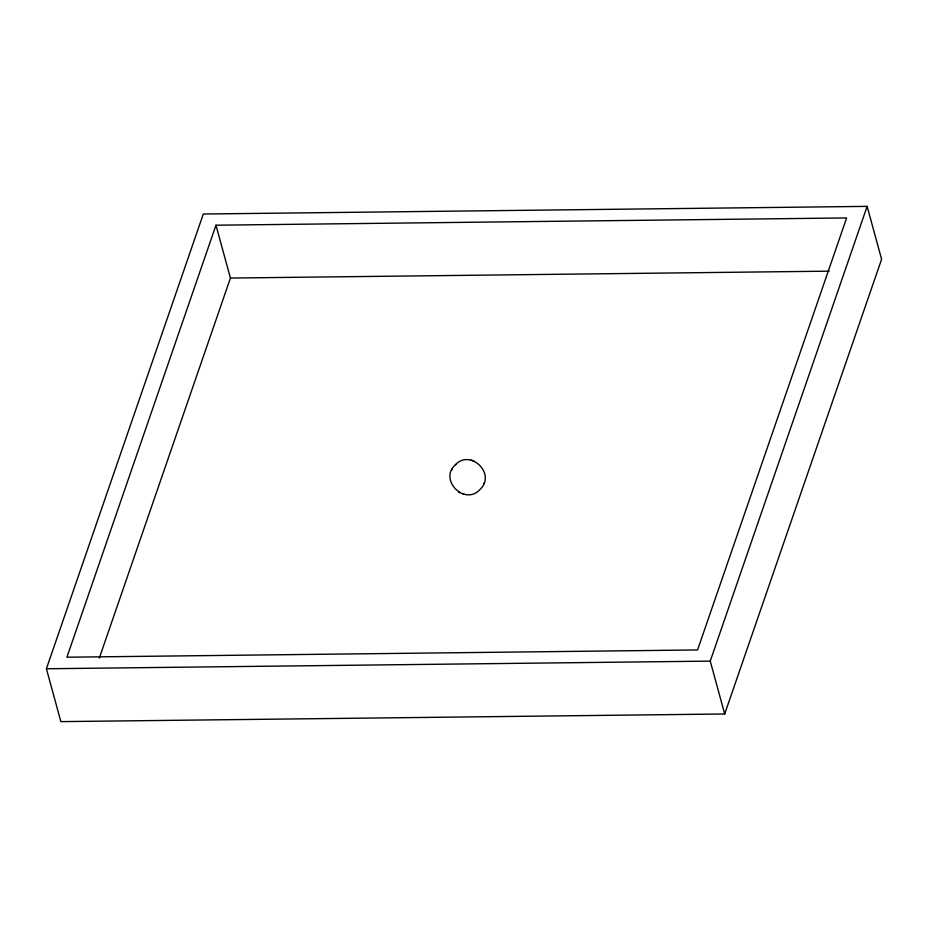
<?xml version="1.0" encoding="UTF-8"?>
<svg xmlns="http://www.w3.org/2000/svg" width="928" height="928" viewBox="0 0 928 928"><rect width="100%" height="100%" fill="white"/><g stroke="black" fill="none" stroke-linecap="round" stroke-linejoin="round"><path stroke-width="1.39" d="M455.787 464.406C437.912 479.532 465.044 506.526 480.182 489.288C496.376 473.999 470.461 448.653 455.474 464.708M46.4 668.763L203.302 214.02L867.135 206.376L881.6 259.237L724.698 713.98L60.865 721.624L46.4 668.763L710.245 661.119L867.135 206.376M215.969 225.202L66.92 657.21L697.566 649.948L846.626 217.941L215.969 225.202L230.434 278.052L99.308 658.114M483.592 484.184L484.068 482.954M451.634 470.252L452.214 469.034M230.434 278.052L829.191 271.162M463.026 494.032L464.093 494.288M471.18 460.149L472.201 460.392M472.77 460.566L473.86 460.938M458.734 492.211L459.778 492.78M710.245 661.119L724.698 713.98"/></g></svg>
